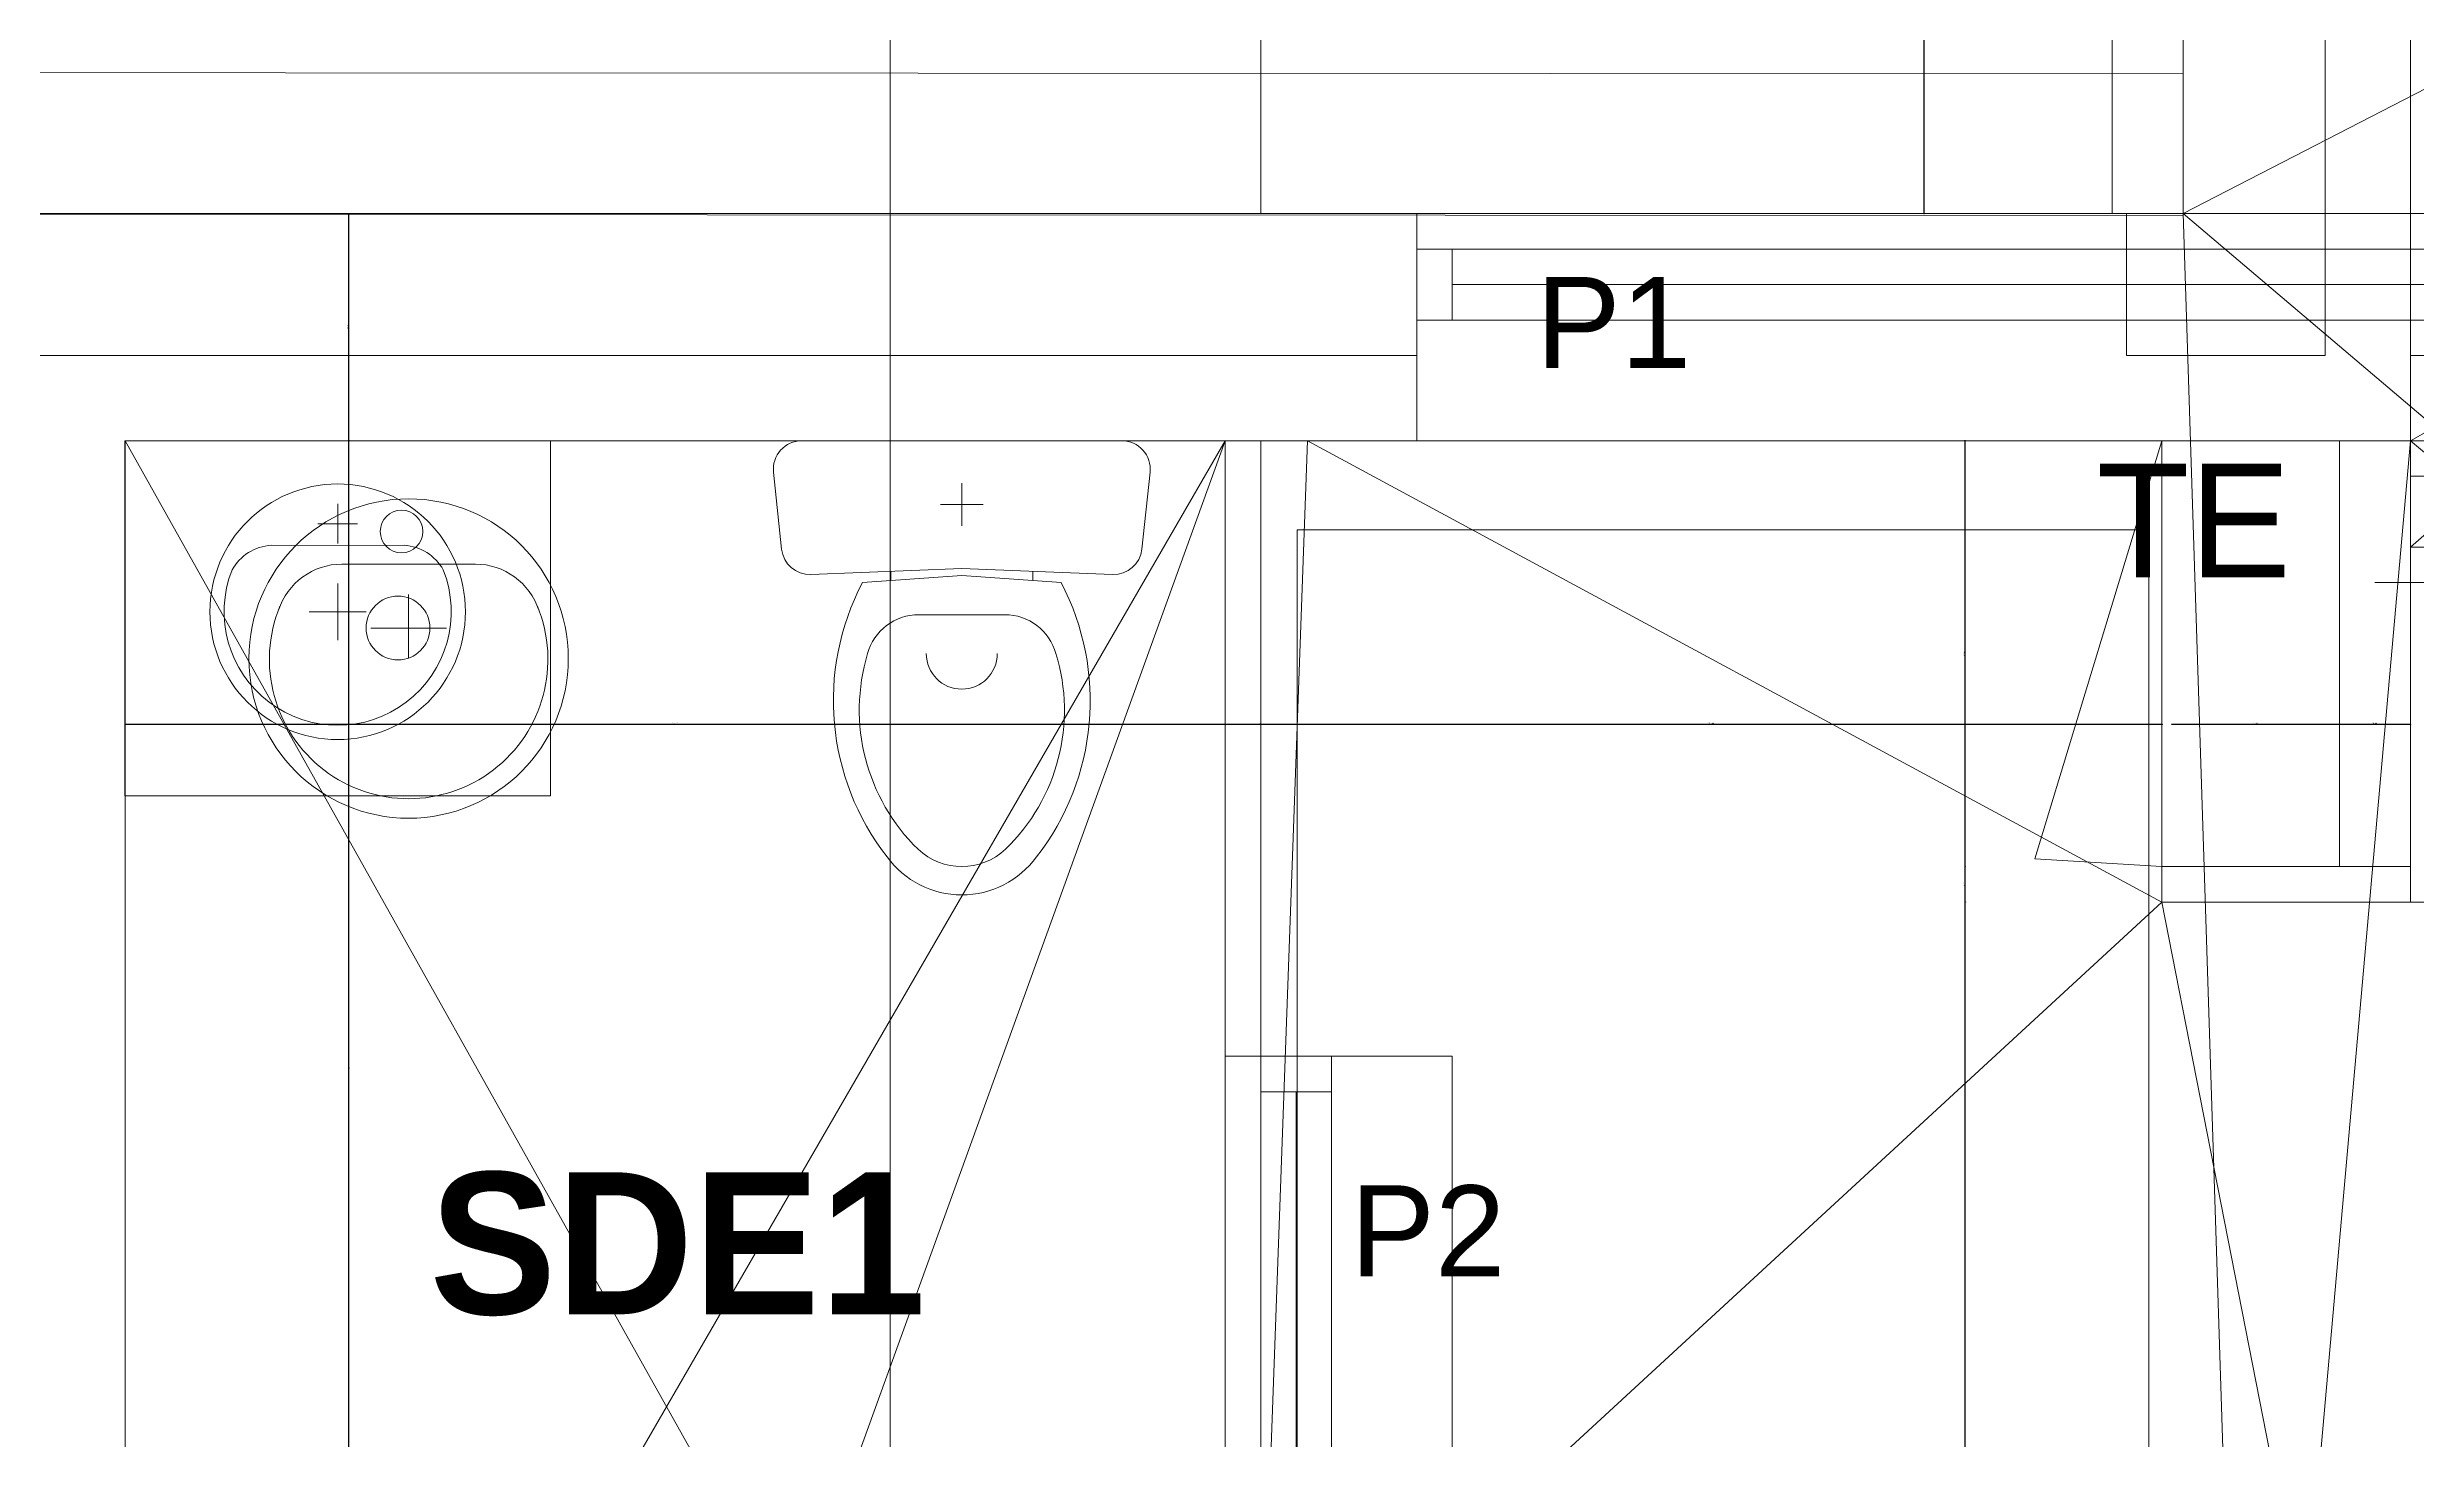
# Model space of a CAD drawing. Header units: metres. Extents: x -12536 to 12621, y -17191 to 9596.
# Drawn here: x -8968.5 to -8634.7, y -13504.7 to -13308.5 of the extents above; entities that cross this region are included whole.
import ezdxf
from ezdxf.enums import TextEntityAlignment as Align
from ezdxf.lldxf.tags import DXFTag

# ---------------------------------------------------------------- set-up
doc = ezdxf.new("R2010")
doc.units = ezdxf.units.M
doc.header["$MEASUREMENT"] = 0
doc.header["$PDMODE"] = 2
doc.header["$PDSIZE"] = 0.25
for name, color, linetype in [('Calque commun', 7, 'Continuous'), ('Cotations', 7, 'Continuous'), ('Layer2', 7, 'Continuous'), ('Layer5', 7, 'Continuous'), ('Layer90', 7, 'Continuous'), ('Textes', 7, 'Continuous')]:
    doc.layers.add(name, color=color, linetype=linetype)
doc.styles.add('Arial3', font='arial.ttf', dxfattribs={"height": 0.1})
doc.styles.add('Arial5', font='arial.ttf', dxfattribs={"height": 0.1})
doc.styles.add('Century Gothic', font='GOTHICB.TTF', dxfattribs={"height": 0.4})
doc.styles.add('Century Gothic11', font='GOTHIC.TTF', dxfattribs={"height": 0.18})
doc.styles.add('Century Gothic17', font='GOTHIC.TTF', dxfattribs={"height": 0.18})
doc.styles.add('Verdana', font='verdana.ttf', dxfattribs={"height": 0.08})
tags = doc.linetypes.add('DASHDOT2', pattern=[0.5, 0.25, -0.125, 0, -0.125]).pattern_tags.tags
tags[10:11] = [DXFTag(74, 4), DXFTag(75, 0), DXFTag(340, '0'), DXFTag(46, 1.0), DXFTag(50, 0.0), DXFTag(44, 0.0), DXFTag(45, 0.0)]
tags[8:9] = [DXFTag(74, 4), DXFTag(75, 0), DXFTag(340, '0'), DXFTag(46, 1.0), DXFTag(50, 0.0), DXFTag(44, 0.0), DXFTag(45, 0.0)]
tags[6:7] = [DXFTag(74, 4), DXFTag(75, 0), DXFTag(340, '0'), DXFTag(46, 1.0), DXFTag(50, 0.0), DXFTag(44, 0.0), DXFTag(45, 0.0)]
tags[4:5] = [DXFTag(74, 4), DXFTag(75, 0), DXFTag(340, '0'), DXFTag(46, 1.0), DXFTag(50, 0.0), DXFTag(44, 0.0), DXFTag(45, 0.0)]
tags = doc.linetypes.add('HIDDEN', pattern=[0.375, 0.25, -0.125]).pattern_tags.tags
tags[6:7] = [DXFTag(74, 4), DXFTag(75, 0), DXFTag(340, '0'), DXFTag(46, 1.0), DXFTag(50, 0.0), DXFTag(44, 0.0), DXFTag(45, 0.0)]
tags[4:5] = [DXFTag(74, 4), DXFTag(75, 0), DXFTag(340, '0'), DXFTag(46, 1.0), DXFTag(50, 0.0), DXFTag(44, 0.0), DXFTag(45, 0.0)]
tags = doc.linetypes.add('HIDDEN2', pattern=[0.1875, 0.125, -0.0625]).pattern_tags.tags
tags[6:7] = [DXFTag(74, 4), DXFTag(75, 0), DXFTag(340, '0'), DXFTag(46, 1.0), DXFTag(50, 0.0), DXFTag(44, 0.0), DXFTag(45, 0.0)]
tags[4:5] = [DXFTag(74, 4), DXFTag(75, 0), DXFTag(340, '0'), DXFTag(46, 1.0), DXFTag(50, 0.0), DXFTag(44, 0.0), DXFTag(45, 0.0)]
doc.dimstyles.new('DIM1', dxfattribs={"dimtxt": 0.08, "dimasz": 0.1, "dimexe": 0.05, "dimexo": 0, "dimgap": 0, "dimtad": 1, "dimjust": 2, "dimzin": 1, "dimdsep": 46, "dimtxsty": 'Verdana', "dimblk": 'ORIGIN', "dimcen": 0.09, "dimadec": 0, "dimazin": 0, "dimtfac": 1, "dimtdec": 4, "dimtix": 1, "dimtofl": 0, "dimtmove": 0, "dimatfit": 3, "dimfxl": 0.05, "dimfxlon": 1, "dimfrac": 2, "dimtolj": 1, "dimtzin": 0, "dimarcsym": 2})
doc.dimstyles.new('DIM16', dxfattribs={"dimtxt": 0.18, "dimasz": 0.035, "dimexe": 0.05, "dimexo": 0, "dimgap": 0.05, "dimtad": 1, "dimzin": 1, "dimdsep": 46, "dimtxsty": 'Century Gothic17', "dimblk": 'ORIGIN', "dimcen": 0.09, "dimdle": 0.05, "dimadec": 0, "dimazin": 0, "dimtfac": 1, "dimtdec": 4, "dimtix": 1, "dimtofl": 0, "dimtmove": 0, "dimatfit": 3, "dimfxl": 0.05, "dimfxlon": 1, "dimfrac": 2, "dimtolj": 1, "dimtzin": 0, "dimarcsym": 2})
doc.dimstyles.new('DIM19', dxfattribs={"dimtxt": 0.1, "dimasz": 0.025, "dimexe": 0.1, "dimexo": 0, "dimgap": 5e-05, "dimtad": 1, "dimzin": 1, "dimdsep": 46, "dimtxsty": 'Arial5', "dimblk": 'ORIGIN', "dimcen": 0.09, "dimdle": 0.1, "dimadec": 0, "dimazin": 0, "dimtfac": 1, "dimtdec": 4, "dimtix": 1, "dimtofl": 0, "dimtmove": 0, "dimatfit": 3, "dimfxl": 0.1, "dimfxlon": 1, "dimfrac": 2, "dimtolj": 1, "dimtzin": 0, "dimarcsym": 2})

# ---------------------------------------------------------------- blocks, each defined once
blk = doc.blocks.new('Block5386')
at = {"layer": 'Calque commun', "color": 7, "linetype": 'Continuous', "lineweight": 20}
blk.add_line((1.8414, 14.471), (1.8414, 11.0709), dxfattribs=at)
at = {"layer": 'Calque commun', "color": 7, "linetype": 'Continuous', "lineweight": 5}
for p, q in [((2.0414, 14.271), (2.0414, 10.8709)), ((2.1614, 14.151), (2.1614, 10.7509))]:
    blk.add_line(p, q, dxfattribs=at)
blk = doc.blocks.new('Block11523')
at = {"layer": 'Calque commun', "color": 7, "linetype": 'Continuous', "lineweight": 20}
for p, q in [((-1.1586, 11.0709), (0.7614, 11.0709)), ((1.7614, 11.0709), (1.8414, 11.0709))]:
    blk.add_line(p, q, dxfattribs=at)
at = {"layer": 'Calque commun', "color": 7, "linetype": 'Continuous', "lineweight": 5}
for p, q in [((-0.9586, 10.8709), (0.7614, 10.8709)), ((1.7614, 10.8709), (2.0414, 10.8709)), ((-0.8386, 10.7509), (0.7614, 10.7509)), ((1.7614, 10.7509), (2.1614, 10.7509))]:
    blk.add_line(p, q, dxfattribs=at)
blk = doc.blocks.new('wc-3')
at = {"layer": 'Layer2', "color": 6, "linetype": 'Continuous', "lineweight": 5}
for p, q in [((-0.2256, 0), (0.2256, 0)), ((-0.2653, -0.0442), (-0.2539, -0.1527)), ((0, -0.06), (0, -0.12)), ((0.2539, -0.1527), (0.2653, -0.0442)), ((-0.03, -0.09), (0.03, -0.09)), ((-0.2125, -0.1885), (0, -0.18)), ((-0.14, -0.2), (0, -0.19)), ((-0.1, -0.184), (-0.1, -0.1971)), ((0, -0.18), (0.2125, -0.1885)), ((0, -0.19), (0.14, -0.2)), ((0.1, -0.1971), (0.1, -0.184)), ((-0.06, -0.2451), (0.06, -0.2451))]:
    blk.add_line(p, q, dxfattribs=at)
at = {"layer": 'Layer2', "color": 6, "linetype": 'Continuous', "lineweight": 5, "flags": 128}
for points in [[(-0.2653, -0.0442, -0.445253), (-0.2256, 0)], [(0.2256, 0, -0.445276), (0.2653, -0.0442)], [(-0.2539, -0.1527, 0.395314), (-0.2125, -0.1885)], [(0.2125, -0.1885, 0.395339), (0.2539, -0.1527)], [(-0.14, -0.2, 0.294671), (-0.1052, -0.5864)], [(0.14, -0.2, -0.294671), (0.1052, -0.5864)], [(-0.1327, -0.3, -0.337883), (-0.0606, -0.2451)], [(0.1327, -0.3, 0.337854), (0.0606, -0.2451)], [(-0.1327, -0.3, 0.281729), (-0.0616, -0.5756)], [(-0.05, -0.3, 1), (0.05, -0.3)], [(0.1327, -0.3, -0.279876), (0.0616, -0.5756)], [(-0.1052, -0.5864, 0.509528), (0.1052, -0.5864)], [(-0.0616, -0.5756, 0.395927), (0.0616, -0.5756)]]:
    blk.add_lwpolyline(points, format="xyb", dxfattribs=at)
blk = doc.blocks.new('@PRES_1_$$_1-17')
at = {"layer": 'Calque commun', "color": 5, "linetype": 'Continuous', "lineweight": 5}
for p, q in [((0, 0.32), (3, 0.32)), ((3, 0.15), (0, 0.15)), ((0.05, 0.05), (0.05, 0.15)), ((2.95, 0.15), (2.95, 0.05)), ((0.05, 0.1), (2.95, 0.1)), ((3, 0.05), (0, 0.05)), ((0, 0), (3, 0))]:
    blk.add_line(p, q, dxfattribs=at)
blk = doc.blocks.new('@PRES_1_$$_1-18')
at = {"layer": 'Calque commun', "color": 0, "linetype": 'ByBlock', "lineweight": -2}
blk.add_line((0, 0), (0, 0.32), dxfattribs=at)
blk = doc.blocks.new('@PRES_1_$$_1-19')
at = {"layer": 'Calque commun', "color": 0, "linetype": 'ByBlock', "lineweight": -2}
blk.add_line((0, 0), (0, 0.32), dxfattribs=at)
blk = doc.blocks.new('INTER_2D_COMB7')
at = {"layer": 'Calque commun', "color": 0, "linetype": 'ByBlock', "lineweight": -2}
blk.add_blockref('@PRES_1_$$_1-17', (0, 0), dxfattribs=at)
at = {"layer": 'Calque commun', "color": 7, "linetype": 'Continuous', "lineweight": 5}
blk.add_blockref('@PRES_1_$$_1-18', (0, 0), dxfattribs=at)
at = {"layer": 'Calque commun', "color": 7, "linetype": 'Continuous', "lineweight": 5, "extrusion": (0, 0, -1), "xscale": -1, "yscale": -1, "zscale": -1, "rotation": 180}
blk.add_blockref('@PRES_1_$$_1-19', (-3, 0), dxfattribs=at)
blk = doc.blocks.new('PLACED_COMB7')
at = {"layer": 'Calque commun', "color": 0, "linetype": 'ByBlock', "lineweight": -2}
blk.add_blockref('INTER_2D_COMB7', (0, 0), dxfattribs=at)
blk = doc.blocks.new('@PRES_1_$$_1-29')
at = {"layer": 'Calque commun', "color": 5, "linetype": 'Continuous', "lineweight": 5}
for p, q in [((0, 0.32), (3, 0.32)), ((3, 0.15), (0, 0.15)), ((0.05, 0.05), (0.05, 0.15)), ((2.95, 0.15), (2.95, 0.05)), ((0.05, 0.1), (2.95, 0.1)), ((3, 0.05), (0, 0.05)), ((0, 0), (3, 0))]:
    blk.add_line(p, q, dxfattribs=at)
blk = doc.blocks.new('@PRES_1_$$_1-30')
at = {"layer": 'Calque commun', "color": 7, "linetype": 'Continuous', "lineweight": 5}
blk.add_line((0, 0), (0, 0.32), dxfattribs=at)
blk = doc.blocks.new('@PRES_1_$$_1-31')
at = {"layer": 'Calque commun', "color": 7, "linetype": 'Continuous', "lineweight": 5}
blk.add_line((0, 0), (0, 0.32), dxfattribs=at)
blk = doc.blocks.new('INTER_2D_COMB11')
at = {"layer": 'Layer5', "color": 0, "linetype": 'ByBlock', "lineweight": -2}
for name in ['@PRES_1_$$_1-29', '@PRES_1_$$_1-30']:
    blk.add_blockref(name, (0, 0), dxfattribs=at)
at = {"layer": 'Layer5', "color": 0, "linetype": 'ByBlock', "lineweight": -2, "extrusion": (0, 0, -1), "xscale": -1, "yscale": -1, "zscale": -1, "rotation": 180}
blk.add_blockref('@PRES_1_$$_1-31', (-3, 0), dxfattribs=at)
blk = doc.blocks.new('PLACED_COMB11')
at = {"layer": 'Layer5', "color": 0, "linetype": 'ByBlock', "lineweight": -2}
blk.add_blockref('INTER_2D_COMB11', (0, 0), dxfattribs=at)
blk = doc.blocks.new('_ORIGIN')
at = {"color": 0, "linetype": 'ByBlock', "lineweight": -2}
blk.add_line((0, 0), (-1, 0), dxfattribs=at)
blk.add_circle((0, 0), 0.5, dxfattribs=at)
blk = doc.blocks.new('*D2028')
at = {"layer": 'Calque commun', "color": 0, "linetype": 'ByBlock', "lineweight": -2, "transparency": 16777216}
for p, q in [((-8704.01, -12991.93), (-8704.11, -12991.93)), ((-8704.06, -12991.93), (-8704.06, -12992.03)), ((-8704.06, -13331.83), (-8704.06, -12992.03)), ((-8704.01, -13331.93), (-8704.11, -13331.93))]:
    blk.add_line(p, q, dxfattribs=at)
at = {"layer": 'Calque commun', "color": 0, "linetype": 'Continuous', "lineweight": -2, "transparency": 16777216}
blk.add_line((-8704.06, -12991.83), (-8704.06, -12991.73), dxfattribs=at)
at = {"layer": 'Defpoints', "color": 0, "linetype": 'Continuous', "transparency": 16777216}
for p in [(-8704.06, -12991.93), (-8667.56, -12991.93), (-8667.56, -13331.93)]:
    blk.add_point(p, dxfattribs=at)
at = {"layer": 'Calque commun', "color": 0, "linetype": 'Continuous', "lineweight": -2, "transparency": 16777216, "xscale": 0.1000000014901161, "yscale": 0.1000000014901161, "zscale": 0.1000000014901161, "rotation": 270}
for p in [(-8704.06, -12991.93), (-8704.06, -13331.93)]:
    blk.add_blockref('_ORIGIN', p, dxfattribs=at)
at = {"layer": 'Calque commun', "color": 0, "linetype": 'Continuous', "lineweight": 5, "transparency": 16777216, "insert": (-8704.06, -12992.21), "char_height": 0.08, "attachment_point": 8, "rotation": 90, "line_spacing_factor": 0.773441, "style": 'Verdana'}
blk.add_mtext('\\A1;340.00', dxfattribs=at)
blk = doc.blocks.new('*D2048')
at = {"layer": 'Calque commun', "color": 0, "linetype": 'ByBlock', "lineweight": -2, "transparency": 16777216}
for p, q in [((-8797.56, -13403.89), (-8797.56, -13403.84)), ((-8797.52, -13403.89), (-8670.59, -13403.89)), ((-8670.56, -13403.89), (-8670.59, -13403.89)), ((-8670.56, -13403.89), (-8670.56, -13403.84))]:
    blk.add_line(p, q, dxfattribs=at)
at = {"layer": 'Calque commun', "color": 0, "linetype": 'Continuous', "lineweight": -2, "transparency": 16777216}
blk.add_line((-8670.52, -13403.89), (-8670.49, -13403.89), dxfattribs=at)
at = {"layer": 'Defpoints', "color": 0, "linetype": 'Continuous', "transparency": 16777216}
for p in [(-8797.56, -13403.89), (-8670.56, -13403.89), (-8670.56, -13403.89)]:
    blk.add_point(p, dxfattribs=at)
at = {"layer": 'Calque commun', "color": 0, "linetype": 'Continuous', "lineweight": -2, "transparency": 16777216, "xscale": 0.03500000014901161, "yscale": 0.03500000014901161, "zscale": 0.03500000014901161, "rotation": 180}
for p in [(-8797.56, -13403.89), (-8670.56, -13403.89)]:
    blk.add_blockref('_ORIGIN', p, dxfattribs=at)
at = {"layer": 'Calque commun', "color": 0, "linetype": 'Continuous', "lineweight": 5, "transparency": 16777216, "insert": (-8734.06, -13403.84), "char_height": 0.18, "attachment_point": 8, "line_spacing_factor": 0.773441, "style": 'Century Gothic17'}
blk.add_mtext('\\A1;127.00', dxfattribs=at)
blk = doc.blocks.new('*D2098')
at = {"layer": 'Calque commun', "color": 0, "linetype": 'ByBlock', "lineweight": -2, "transparency": 16777216}
for p, q in [((-8926.1, -13331.93), (-8926, -13331.93)), ((-8926.05, -13331.93), (-8926.05, -13331.97)), ((-8926.05, -13363.9), (-8926.05, -13331.97)), ((-8926.1, -13363.93), (-8926, -13363.93))]:
    blk.add_line(p, q, dxfattribs=at)
at = {"layer": 'Calque commun', "color": 0, "linetype": 'Continuous', "lineweight": -2, "transparency": 16777216}
blk.add_line((-8926.05, -13331.9), (-8926.05, -13331.86), dxfattribs=at)
at = {"layer": 'Defpoints', "color": 0, "linetype": 'Continuous', "transparency": 16777216}
for p in [(-8990.56, -13331.93), (-8926.05, -13331.93), (-8957.56, -13363.93)]:
    blk.add_point(p, dxfattribs=at)
at = {"layer": 'Calque commun', "color": 0, "linetype": 'Continuous', "lineweight": -2, "transparency": 16777216, "xscale": 0.03500000014901161, "yscale": 0.03500000014901161, "zscale": 0.03500000014901161, "rotation": 270}
for p in [(-8926.05, -13331.93), (-8926.05, -13363.93)]:
    blk.add_blockref('_ORIGIN', p, dxfattribs=at)
at = {"layer": 'Calque commun', "color": 0, "linetype": 'Continuous', "lineweight": 5, "transparency": 16777216, "insert": (-8926.1, -13347.93), "char_height": 0.18, "attachment_point": 8, "rotation": 90, "line_spacing_factor": 0.773441, "style": 'Century Gothic17'}
blk.add_mtext('\\A1;32.00', dxfattribs=at)
blk = doc.blocks.new('*D2102')
at = {"layer": 'Calque commun', "color": 0, "linetype": 'ByBlock', "lineweight": -2, "transparency": 16777216}
for p, q in [((-8957.56, -13403.84), (-8957.56, -13403.94)), ((-8957.52, -13403.89), (-8802.59, -13403.89)), ((-8802.56, -13403.89), (-8802.59, -13403.89)), ((-8802.56, -13403.84), (-8802.56, -13403.94))]:
    blk.add_line(p, q, dxfattribs=at)
at = {"layer": 'Calque commun', "color": 0, "linetype": 'Continuous', "lineweight": -2, "transparency": 16777216}
blk.add_line((-8802.52, -13403.89), (-8802.49, -13403.89), dxfattribs=at)
at = {"layer": 'Defpoints', "color": 0, "linetype": 'Continuous', "transparency": 16777216}
for p in [(-8957.56, -13363.93), (-8802.56, -13363.93), (-8802.56, -13403.89)]:
    blk.add_point(p, dxfattribs=at)
at = {"layer": 'Calque commun', "color": 0, "linetype": 'Continuous', "lineweight": -2, "transparency": 16777216, "xscale": 0.03500000014901161, "yscale": 0.03500000014901161, "zscale": 0.03500000014901161, "rotation": 180}
for p in [(-8957.56, -13403.89), (-8802.56, -13403.89)]:
    blk.add_blockref('_ORIGIN', p, dxfattribs=at)
at = {"layer": 'Calque commun', "color": 0, "linetype": 'Continuous', "lineweight": 5, "transparency": 16777216, "insert": (-8880.06, -13403.84), "char_height": 0.18, "attachment_point": 8, "line_spacing_factor": 0.773441, "style": 'Century Gothic17'}
blk.add_mtext('\\A1;155.00', dxfattribs=at)
blk = doc.blocks.new('*D2103')
at = {"layer": 'Calque commun', "color": 0, "linetype": 'ByBlock', "lineweight": -2, "transparency": 16777216}
for p, q in [((-8802.56, -13403.84), (-8802.56, -13403.94)), ((-8802.46, -13403.89), (-8797.66, -13403.89)), ((-8797.56, -13403.89), (-8797.66, -13403.89)), ((-8797.56, -13403.94), (-8797.56, -13403.84))]:
    blk.add_line(p, q, dxfattribs=at)
at = {"layer": 'Calque commun', "color": 0, "linetype": 'Continuous', "lineweight": -2, "transparency": 16777216}
blk.add_line((-8797.46, -13403.89), (-8797.36, -13403.89), dxfattribs=at)
at = {"layer": 'Defpoints', "color": 0, "linetype": 'Continuous', "transparency": 16777216}
for p in [(-8802.56, -13363.93), (-8797.56, -13403.89), (-8797.56, -13407.29)]:
    blk.add_point(p, dxfattribs=at)
at = {"layer": 'Calque commun', "color": 0, "linetype": 'Continuous', "lineweight": -2, "transparency": 16777216, "xscale": 0.1000000014901161, "yscale": 0.1000000014901161, "zscale": 0.1000000014901161, "rotation": 180}
for p in [(-8802.56, -13403.89), (-8797.56, -13403.89)]:
    blk.add_blockref('_ORIGIN', p, dxfattribs=at)
at = {"layer": 'Calque commun', "color": 0, "linetype": 'Continuous', "lineweight": 5, "transparency": 16777216, "insert": (-8797.77, -13403.89), "char_height": 0.08, "attachment_point": 8, "line_spacing_factor": 0.773441, "style": 'Verdana'}
blk.add_mtext('\\A1;5.00', dxfattribs=at)
blk = doc.blocks.new('*D2106')
at = {"layer": 'Calque commun', "color": 0, "linetype": 'ByBlock', "lineweight": -2, "transparency": 16777216}
for p, q in [((-8669.13, -13403.94), (-8669.13, -13403.84)), ((-8669.09, -13403.89), (-8645.59, -13403.89)), ((-8645.56, -13403.89), (-8645.59, -13403.89)), ((-8645.56, -13403.94), (-8645.56, -13403.84))]:
    blk.add_line(p, q, dxfattribs=at)
at = {"layer": 'Calque commun', "color": 0, "linetype": 'Continuous', "lineweight": -2, "transparency": 16777216}
blk.add_line((-8645.52, -13403.89), (-8645.49, -13403.89), dxfattribs=at)
at = {"layer": 'Defpoints', "color": 0, "linetype": 'Continuous', "transparency": 16777216}
for p in [(-8645.56, -13403.89), (-8669.13, -13412.16), (-8645.56, -13423.93)]:
    blk.add_point(p, dxfattribs=at)
at = {"layer": 'Calque commun', "color": 0, "linetype": 'Continuous', "lineweight": -2, "transparency": 16777216, "xscale": 0.03500000014901161, "yscale": 0.03500000014901161, "zscale": 0.03500000014901161, "rotation": 180}
for p in [(-8669.13, -13403.89), (-8645.56, -13403.89)]:
    blk.add_blockref('_ORIGIN', p, dxfattribs=at)
at = {"layer": 'Calque commun', "color": 0, "linetype": 'Continuous', "lineweight": 5, "transparency": 16777216, "insert": (-8657.34, -13403.84), "char_height": 0.18, "attachment_point": 8, "line_spacing_factor": 0.773441, "style": 'Century Gothic17'}
blk.add_mtext('\\A1;23.57', dxfattribs=at)
blk = doc.blocks.new('*D2107')
at = {"layer": 'Calque commun', "color": 0, "linetype": 'ByBlock', "lineweight": -2, "transparency": 16777216}
for p, q in [((-8645.56, -13403.94), (-8645.56, -13403.84)), ((-8645.52, -13403.89), (-8635.59, -13403.89)), ((-8635.56, -13403.89), (-8635.59, -13403.89)), ((-8635.56, -13403.94), (-8635.56, -13403.84))]:
    blk.add_line(p, q, dxfattribs=at)
at = {"layer": 'Calque commun', "color": 0, "linetype": 'Continuous', "lineweight": -2, "transparency": 16777216}
blk.add_line((-8635.52, -13403.89), (-8635.49, -13403.89), dxfattribs=at)
at = {"layer": 'Defpoints', "color": 0, "linetype": 'Continuous', "transparency": 16777216}
for p in [(-8635.56, -13403.89), (-8645.56, -13423.93), (-8635.56, -13428.93)]:
    blk.add_point(p, dxfattribs=at)
at = {"layer": 'Calque commun', "color": 0, "linetype": 'Continuous', "lineweight": -2, "transparency": 16777216, "xscale": 0.03500000014901161, "yscale": 0.03500000014901161, "zscale": 0.03500000014901161, "rotation": 180}
for p in [(-8645.56, -13403.89), (-8635.56, -13403.89)]:
    blk.add_blockref('_ORIGIN', p, dxfattribs=at)
at = {"layer": 'Calque commun', "color": 0, "linetype": 'Continuous', "lineweight": 5, "transparency": 16777216, "insert": (-8640.56, -13403.84), "char_height": 0.18, "attachment_point": 8, "line_spacing_factor": 0.773441, "style": 'Century Gothic17'}
blk.add_mtext('\\A1;10.00', dxfattribs=at)
blk = doc.blocks.new('*D2114')
at = {"layer": 'Calque commun', "color": 0, "linetype": 'ByBlock', "lineweight": -2, "transparency": 16777216}
for p, q in [((-8591.27, -13383.93), (-8591.37, -13383.93)), ((-8591.32, -13383.93), (-8591.32, -13383.97)), ((-8591.32, -13859.89), (-8591.32, -13383.97)), ((-8591.37, -13859.93), (-8591.27, -13859.93))]:
    blk.add_line(p, q, dxfattribs=at)
at = {"layer": 'Calque commun', "color": 0, "linetype": 'Continuous', "lineweight": -2, "transparency": 16777216}
blk.add_line((-8591.32, -13383.9), (-8591.32, -13383.86), dxfattribs=at)
at = {"layer": 'Defpoints', "color": 0, "linetype": 'Continuous', "transparency": 16777216}
for p in [(-8591.32, -13383.93), (-8545.56, -13383.93), (-8638.06, -13859.93)]:
    blk.add_point(p, dxfattribs=at)
at = {"layer": 'Calque commun', "color": 0, "linetype": 'Continuous', "lineweight": -2, "transparency": 16777216, "xscale": 0.03500000014901161, "yscale": 0.03500000014901161, "zscale": 0.03500000014901161, "rotation": 270}
for p in [(-8591.32, -13383.93), (-8591.32, -13859.93)]:
    blk.add_blockref('_ORIGIN', p, dxfattribs=at)
at = {"layer": 'Calque commun', "color": 0, "linetype": 'Continuous', "lineweight": 5, "transparency": 16777216, "insert": (-8591.37, -13621.93), "char_height": 0.18, "attachment_point": 8, "rotation": 90, "line_spacing_factor": 0.773441, "style": 'Century Gothic17'}
blk.add_mtext('\\A1;475.99', dxfattribs=at)
blk = doc.blocks.new('*D2038')
at = {"layer": 'Calque commun', "color": 0, "linetype": 'ByBlock', "lineweight": -2, "transparency": 16777216}
for p, q in [((-8698.22, -13423.93), (-8698.32, -13423.93)), ((-8698.27, -13423.93), (-8698.27, -13423.97)), ((-8698.27, -13428.9), (-8698.27, -13423.97)), ((-8698.22, -13428.93), (-8698.32, -13428.93))]:
    blk.add_line(p, q, dxfattribs=at)
at = {"layer": 'Calque commun', "color": 0, "linetype": 'Continuous', "lineweight": -2, "transparency": 16777216}
blk.add_line((-8698.27, -13423.9), (-8698.27, -13423.86), dxfattribs=at)
at = {"layer": 'Defpoints', "color": 0, "linetype": 'Continuous', "transparency": 16777216}
for p in [(-8698.27, -13423.93), (-8670.56, -13423.93), (-8670.56, -13428.93)]:
    blk.add_point(p, dxfattribs=at)
at = {"layer": 'Calque commun', "color": 0, "linetype": 'Continuous', "lineweight": -2, "transparency": 16777216, "xscale": 0.03500000014901161, "yscale": 0.03500000014901161, "zscale": 0.03500000014901161, "rotation": 270}
for p in [(-8698.27, -13423.93), (-8698.27, -13428.93)]:
    blk.add_blockref('_ORIGIN', p, dxfattribs=at)
at = {"layer": 'Calque commun', "color": 0, "linetype": 'Continuous', "lineweight": 5, "transparency": 16777216, "insert": (-8698.32, -13426.43), "char_height": 0.18, "attachment_point": 8, "rotation": 90, "line_spacing_factor": 0.773441, "style": 'Century Gothic17'}
blk.add_mtext('\\A1;5.00', dxfattribs=at)
blk = doc.blocks.new('*D2039')
at = {"layer": 'Calque commun', "color": 0, "linetype": 'ByBlock', "lineweight": -2, "transparency": 16777216}
for p, q in [((-8698.22, -13363.93), (-8698.32, -13363.93)), ((-8698.27, -13363.93), (-8698.27, -13363.97)), ((-8698.27, -13423.9), (-8698.27, -13363.97)), ((-8698.22, -13423.93), (-8698.32, -13423.93))]:
    blk.add_line(p, q, dxfattribs=at)
at = {"layer": 'Calque commun', "color": 0, "linetype": 'Continuous', "lineweight": -2, "transparency": 16777216}
blk.add_line((-8698.27, -13363.9), (-8698.27, -13363.86), dxfattribs=at)
at = {"layer": 'Defpoints', "color": 0, "linetype": 'Continuous', "transparency": 16777216}
for p in [(-8698.27, -13363.93), (-8670.56, -13363.93), (-8670.56, -13423.93)]:
    blk.add_point(p, dxfattribs=at)
at = {"layer": 'Calque commun', "color": 0, "linetype": 'Continuous', "lineweight": -2, "transparency": 16777216, "xscale": 0.03500000014901161, "yscale": 0.03500000014901161, "zscale": 0.03500000014901161, "rotation": 270}
for p in [(-8698.27, -13363.93), (-8698.27, -13423.93)]:
    blk.add_blockref('_ORIGIN', p, dxfattribs=at)
at = {"layer": 'Calque commun', "color": 0, "linetype": 'Continuous', "lineweight": 5, "transparency": 16777216, "insert": (-8698.32, -13393.93), "char_height": 0.18, "attachment_point": 8, "rotation": 90, "line_spacing_factor": 0.773441, "style": 'Century Gothic17'}
blk.add_mtext('\\A1;60.00', dxfattribs=at)
blk = doc.blocks.new('*D2147')
at = {"layer": 'Calque commun', "color": 0, "linetype": 'ByBlock', "lineweight": -2, "transparency": 16777216}
for p, q in [((-8925.95, -13363.93), (-8926.15, -13363.93)), ((-8926.05, -13363.93), (-8926.05, -13363.96)), ((-8926.05, -13540.75), (-8926.05, -13363.96)), ((-8925.95, -13540.78), (-8926.15, -13540.78))]:
    blk.add_line(p, q, dxfattribs=at)
at = {"layer": 'Calque commun', "color": 0, "linetype": 'Continuous', "lineweight": -2, "transparency": 16777216}
blk.add_line((-8926.05, -13363.91), (-8926.05, -13363.88), dxfattribs=at)
at = {"layer": 'Defpoints', "color": 0, "linetype": 'Continuous', "transparency": 16777216}
for p in [(-8926.05, -13363.93), (-8907.83, -13363.93), (-8907.82, -13540.78)]:
    blk.add_point(p, dxfattribs=at)
at = {"layer": 'Calque commun', "color": 0, "linetype": 'Continuous', "lineweight": -2, "transparency": 16777216, "xscale": 0.02500000037252903, "yscale": 0.02500000037252903, "zscale": 0.02500000037252903, "rotation": 270.0008265230018}
for p in [(-8926.05, -13363.93), (-8926.05, -13540.78)]:
    blk.add_blockref('_ORIGIN', p, dxfattribs=at)
at = {"layer": 'Calque commun', "color": 0, "linetype": 'Continuous', "lineweight": 5, "transparency": 16777216, "insert": (-8926.05, -13452.35), "char_height": 0.1, "attachment_point": 8, "rotation": 270.0008, "line_spacing_factor": 0.773441, "style": 'Arial5'}
blk.add_mtext('\\A1;176.84', dxfattribs=at)
blk = doc.blocks.new('*D2148')
at = {"layer": 'Calque commun', "color": 0, "linetype": 'ByBlock', "lineweight": -2, "transparency": 16777216}
for p, q in [((-8698.32, -13428.93), (-8698.22, -13428.93)), ((-8698.27, -13428.93), (-8698.27, -13428.97)), ((-8698.27, -13631.9), (-8698.27, -13428.97)), ((-8698.32, -13631.94), (-8698.22, -13631.94))]:
    blk.add_line(p, q, dxfattribs=at)
at = {"layer": 'Calque commun', "color": 0, "linetype": 'Continuous', "lineweight": -2, "transparency": 16777216}
blk.add_line((-8698.27, -13428.9), (-8698.27, -13428.86), dxfattribs=at)
at = {"layer": 'Defpoints', "color": 0, "linetype": 'Continuous', "transparency": 16777216}
for p in [(-8739.05, -13428.93), (-8698.27, -13428.93), (-8739.05, -13631.94)]:
    blk.add_point(p, dxfattribs=at)
at = {"layer": 'Calque commun', "color": 0, "linetype": 'Continuous', "lineweight": -2, "transparency": 16777216, "xscale": 0.03500000014901161, "yscale": 0.03500000014901161, "zscale": 0.03500000014901161, "rotation": 270}
for p in [(-8698.27, -13428.93), (-8698.27, -13631.94)]:
    blk.add_blockref('_ORIGIN', p, dxfattribs=at)
at = {"layer": 'Calque commun', "color": 0, "linetype": 'Continuous', "lineweight": 5, "transparency": 16777216, "insert": (-8698.32, -13530.43), "char_height": 0.18, "attachment_point": 8, "rotation": 90, "line_spacing_factor": 0.773441, "style": 'Century Gothic17'}
blk.add_mtext('\\A1;203.00', dxfattribs=at)
blk = doc.blocks.new('120x220')
at = {"layer": 'Calque commun', "color": 7, "linetype": 'HIDDEN', "lineweight": 5}
mesh = blk.add_polyface(dxfattribs=at)
corners = [(0, 2.2), (0, 0), (1.2, 0), (1.2, 2.2)]
mesh.append_faces([[corners[k] for k in face] for face in [(0, 1, 2, 3)]], dxfattribs={"color": 7})
blk = doc.blocks.new('vasque1')
at = {"layer": 'Layer2', "color": 6, "linetype": 'Continuous', "lineweight": 5}
for p, q in [((-0.094, -0.092), (0.094, -0.092)), ((0, -0.182), (0, -0.135)), ((-0.0533, -0.182), (0.0533, -0.182)), ((0, -0.182), (0, -0.224))]:
    blk.add_line(p, q, dxfattribs=at)
at = {"layer": 'Layer2', "color": 6, "linetype": 'Continuous', "lineweight": 5, "flags": 128}
for points in [[(0, -0.45, -1), (0, 0)], [(0, 0, -1), (0, -0.45)], [(0.02, -0.046, 1), (-0.04, -0.046, 1), (0.02, -0.046)], [(-0.094, -0.092, 0.324927), (-0.1834, -0.157)], [(0.094, -0.092, -0.324927), (0.1834, -0.157)], [(-0.1814, -0.1514, 1.494518), (0.1814, -0.1514)], [(0.03, -0.182, 1), (-0.06, -0.182, 1), (0.03, -0.182)]]:
    blk.add_lwpolyline(points, format="xyb", dxfattribs=at)
blk = doc.blocks.new('vasqu450')
at = {"layer": 'Calque commun', "color": 6, "linetype": 'Continuous', "lineweight": 5}
blk.add_line((0.1207, 0.1168), (-0.1173, 0.117), dxfattribs=at)
for radius, start, end in [(0.225, 360, 359.9994), (0.2, 158.4, 21.6)]:
    blk.add_arc((0, 0), radius, start, end, dxfattribs=at)
at = {"layer": 'Calque commun', "color": 6, "linetype": 'Continuous', "lineweight": 5, "extrusion": (0, 0, -1)}
for centre, start, end in [((0.112, 0.0327), 28.9734, 86.4066), ((-0.112, 0.0327), 93.5934, 151.0266)]:
    blk.add_arc(centre, 0.0845, start, end, dxfattribs=at)
at = {"layer": 'Layer90', "color": 6, "linetype": 'Continuous', "lineweight": 5}
for p, q in [((0, 0.19), (0, 0.12)), ((0.035, 0.155), (-0.035, 0.155)), ((0, 0.05), (0, -0.05)), ((-0.05, 0), (0.05, 0))]:
    blk.add_line(p, q, dxfattribs=at)
blk = doc.blocks.new('meuble vasque 60x50')
at = {"layer": 'Calque commun', "color": 0, "linetype": 'ByBlock', "lineweight": -2, "xscale": 0.800000011920929, "yscale": 0.800000011920929, "zscale": 0.800000011920929}
blk.add_blockref('vasqu450', (0.2994, -0.241), dxfattribs=at)
at = {"layer": 'Calque commun', "color": 0, "linetype": 'ByBlock', "lineweight": -2}
blk.add_blockref('vasque1', (0.3994, -0.0819), dxfattribs=at)
at = {"layer": 'Calque commun', "color": 6, "linetype": 'Continuous', "lineweight": 5}
mesh = blk.add_polyface(dxfattribs=at)
corners = [(-0.0006, -0.0002), (0.5994, -0.0002), (0.5994, -0.5002), (-0.0006, -0.5002)]
mesh.append_faces([[corners[k] for k in face] for face in [(0, 1, 2, 3)]], dxfattribs={"color": 6})

msp = doc.modelspace()

# ---------------------------------------------------------------- linework, layer by layer
at = {"layer": 'Calque commun', "color": 12, "linetype": 'Continuous', "lineweight": 20}
for p, q in [((-8647.557, -13351.932), (-8647.557, -13011.927)), ((-8647.557, -13351.932), (-8647.557, -13011.927)), ((-8775.557, -13331.932), (-8775.557, -13351.932)), ((-8675.557, -13331.932), (-8675.557, -13351.932)), ((-8775.557, -13351.932), (-8969.557, -13351.932)), ((-8675.557, -13351.932), (-8647.557, -13351.932)), ((-8675.557, -13351.932), (-8647.557, -13351.932))]:
    msp.add_line(p, q, dxfattribs=at)
at = {"layer": 'Calque commun', "color": 15, "linetype": 'Continuous', "lineweight": 20}
for p, q in [((-8797.557, -13363.931), (-8802.557, -13363.931)), ((-8802.557, -13450.652), (-8802.557, -13363.931)), ((-8797.557, -13450.652), (-8797.557, -13363.931)), ((-8635.556, -13378.932), (-8635.556, -13378.932)), ((-8640.556, -13383.932), (-8635.556, -13383.932)), ((-8635.556, -13423.931), (-8670.556, -13423.931)), ((-8670.556, -13423.931), (-8670.556, -13428.931)), ((-8635.556, -13423.931), (-8635.556, -13428.931)), ((-8635.556, -13428.931), (-8670.556, -13428.931))]:
    msp.add_line(p, q, dxfattribs=at)
at = {"layer": 'Calque commun', "color": 7, "linetype": 'Continuous', "lineweight": 5}
for p, q in [((-8670.556, -13363.931), (-8688.483, -13422.826)), ((-8688.483, -13422.826), (-8670.556, -13423.931))]:
    msp.add_line(p, q, dxfattribs=at)
at = {"layer": 'Calque commun', "color": 16, "linetype": 'Continuous', "lineweight": 20}
for p, q in [((-8645.556, -13423.931), (-8645.556, -13363.931)), ((-8635.556, -13363.931), (-8645.556, -13363.931)), ((-8635.556, -13423.931), (-8635.556, -13363.931)), ((-8635.556, -13423.931), (-8645.556, -13423.931))]:
    msp.add_line(p, q, dxfattribs=at)
at = {"layer": 'Cotations', "color": 7, "linetype": 'Continuous', "lineweight": 5}
msp.add_line((-8957.557, -13959.928), (-8957.557, -13363.931), dxfattribs=at)
at = {"layer": 'Cotations', "color": 1, "linetype": 'DASHDOT2', "lineweight": 20, "flags": 128}
msp.add_lwpolyline([(-8849.766, -12943.657), (-8849.766, -14323.771), (-8849.766, -14323.771)], dxfattribs=at)

# ---------------------------------------------------------------- block references
at = {"layer": 'Calque commun', "color": 0, "linetype": 'ByBlock', "lineweight": -2, "xscale": 100, "yscale": 100, "zscale": 100}
for name, p in [('Block5386', (-8851.696, -14439.024)), ('120x220', (-8797.557, -13331.932)), ('Block11523', (-8851.696, -14439.024)), ('PLACED_COMB11', (-8635.556, -13383.932)), ('meuble vasque 60x50', (-8957.557, -13363.931)), ('120x220', (-8792.394, -13596.508))]:
    msp.add_blockref(name, p, dxfattribs=at)
at = {"layer": 'Calque commun', "color": 0, "linetype": 'ByBlock', "lineweight": -2, "extrusion": (0, 0, -1)}
for name, p, xscale, yscale, zscale in [('PLACED_COMB7', (8775.557, -13331.932), -100, -100, -100), ('wc-3', (8839.673, -13363.933), 100, 100, 100)]:
    msp.add_blockref(name, p, dxfattribs=dict(at, xscale=xscale, yscale=yscale, zscale=zscale))
at = {"layer": 'Calque commun', "color": 0, "linetype": 'ByBlock', "lineweight": -2, "xscale": 100, "yscale": 100, "zscale": 100, "rotation": 270}
msp.add_blockref('PLACED_COMB11', (-8802.557, -13450.652), dxfattribs=at)

# ---------------------------------------------------------------- texts
at = {"layer": 'Textes', "color": 5, "linetype": 'ByBlock', "lineweight": -2, "style": 'Arial3'}
for s, p in [('P1', (-8758.759, -13353.667)), ('P2', (-8784.927, -13481.654))]:
    msp.add_text(s, height=12.8, dxfattribs=at).set_placement(p)
at = {"layer": 'Textes', "color": 5, "linetype": 'ByBlock', "lineweight": -2, "style": 'Century Gothic11'}
msp.add_text('TE', height=16, dxfattribs=at).set_placement((-8652.414, -13367.188), align=Align.TOP_RIGHT)
at = {"layer": 'Textes', "color": 5, "linetype": 'ByBlock', "lineweight": -2, "style": 'Century Gothic'}
msp.add_text('SDE1', height=20, dxfattribs=at).set_placement((-8914.658, -13467.011), align=Align.TOP_LEFT)

# ---------------------------------------------------------------- dimensions: what is measured, and where the dimension line sits
at = {"layer": 'Calque commun', "color": 5, "linetype": 'Continuous', "lineweight": 5}
for p1, p2, distance, dimstyle, picture, middle in [((-8667.557, -13331.932), (-8667.557, -12991.928), 36.503, 'DIM1', '*D2028', (-8704.102, -12992.214)), ((-8957.557, -13363.931), (-8802.557, -13363.931), -39.959, 'DIM16', '*D2102', (-8880.057, -13403.746)), ((-8907.824, -13540.776), (-8907.8266, -13363.9315), 18.227, 'DIM19', '*D2147', (-8926.0012, -13452.354)), ((-8797.557, -13403.891), (-8670.556, -13403.891), 0, 'DIM16', '*D2048', (-8734.057, -13403.746)), ((-8670.556, -13428.931), (-8670.556, -13423.931), 27.716, 'DIM16', '*D2038', (-8698.417, -13426.431)), ((-8739.054, -13631.935), (-8739.054, -13428.931), -40.782, 'DIM16', '*D2148', (-8698.417, -13530.433))]:
    dim = msp.add_aligned_dim(p1=p1, p2=p2, distance=distance, dimstyle=dimstyle, dxfattribs=at)
    dim.commit()
    dim.dimension.update_dxf_attribs({"geometry": picture, "text_midpoint": middle})
for base, p1, p2, picture, middle in [((-8926.054, -13331.932), (-8957.557, -13363.931), (-8990.557, -13331.932), '*D2098', (-8926.198, -13347.932)), ((-8698.272, -13363.931), (-8670.556, -13423.931), (-8670.556, -13363.931), '*D2039', (-8698.417, -13393.931)), ((-8591.3167, -13383.932), (-8638.0558, -13859.9268), (-8545.556, -13383.932), '*D2114', (-8591.4612, -13621.9294))]:
    dim = msp.add_linear_dim(base=base, p1=p1, p2=p2, angle=90, dimstyle='DIM16', dxfattribs=at)
    dim.commit()
    dim.dimension.update_dxf_attribs({"geometry": picture, "text_midpoint": middle})
for base, p1, p2, dimstyle, picture, middle in [((-8797.557, -13403.891), (-8802.557, -13363.931), (-8797.557, -13407.292), 'DIM1', '*D2103', (-8797.774, -13403.849)), ((-8645.556, -13403.891), (-8669.125, -13412.161), (-8645.556, -13423.931), 'DIM16', '*D2106', (-8657.341, -13403.746)), ((-8635.556, -13403.891), (-8645.556, -13423.931), (-8635.556, -13428.931), 'DIM16', '*D2107', (-8640.556, -13403.746))]:
    dim = msp.add_linear_dim(base=base, p1=p1, p2=p2, dimstyle=dimstyle, dxfattribs=at)
    dim.commit()
    dim.dimension.update_dxf_attribs({"geometry": picture, "text_midpoint": middle})

# ---------------------------------------------------------------- meshes
at = {"layer": 'Calque commun', "color": 7, "linetype": 'Continuous', "lineweight": 5}
mesh = msp.add_polyface(dxfattribs=at)
corners = [(-6255.473, -10253.272), (-12255.473, -10253.272), (-12255.473, -14453.272), (-6255.473, -14453.272)]
mesh.append_faces([[corners[k] for k in face] for face in [(0, 1, 2, 3)]], dxfattribs={"color": 7})
at = {"layer": 'Calque commun', "color": 9, "linetype": 'Continuous', "lineweight": 5}
mesh = msp.add_polyface(dxfattribs=at)
corners = [(-9951.557, -13149.931), (-9291.558, -13331.932), (-9291.558, -13149.931), (-9291.558, -13991.928), (-9951.557, -14049.931), (-9291.558, -14049.931), (-8667.557, -13331.932), (-8649.557, -13891.928), (-8007.558, -13891.928), (-8007.558, -12991.928), (-8649.557, -13991.928), (-8667.557, -12991.928)]
mesh.append_faces([[corners[k] for k in face] for face in [(0, 1, 2), (6, 9, 11)]], dxfattribs={"vtx0": -1, "color": 9})
mesh.append_faces([[corners[k] for k in face] for face in [(3, 1, 4), (3, 7, 1)]], dxfattribs={"vtx0": -1, "vtx1": -1, "vtx2": -1, "color": 9})
mesh.append_faces([[corners[k] for k in face] for face in [(6, 8, 9), (6, 7, 8)]], dxfattribs={"vtx0": -1, "vtx2": -1, "color": 9})
mesh.append_faces([[corners[k] for k in face] for face in [(5, 3, 4)]], dxfattribs={"vtx1": -1, "color": 9})
mesh.append_faces([[corners[k] for k in face] for face in [(6, 1, 7), (0, 4, 1)]], dxfattribs={"vtx1": -1, "vtx2": -1, "color": 9})
mesh.append_faces([[corners[k] for k in face] for face in [(3, 10, 7)]], dxfattribs={"vtx2": -1, "color": 9})
mesh = msp.add_polyface(dxfattribs=at)
corners = [(-8679.557, -13959.928), (-8679.557, -13859.927), (-8957.557, -13959.928), (-8635.556, -13363.931), (-8039.559, -13023.928), (-8635.556, -13023.928), (-8957.557, -13363.931), (-8039.559, -13859.927)]
mesh.append_faces([[corners[k] for k in face] for face in [(3, 4, 5)]], dxfattribs={"vtx0": -1, "color": 9})
mesh.append_faces([[corners[k] for k in face] for face in [(3, 7, 4), (3, 1, 7)]], dxfattribs={"vtx0": -1, "vtx2": -1, "color": 9})
mesh.append_faces([[corners[k] for k in face] for face in [(0, 1, 2)]], dxfattribs={"vtx1": -1, "color": 9})
mesh.append_faces([[corners[k] for k in face] for face in [(3, 6, 1), (6, 2, 1)]], dxfattribs={"vtx1": -1, "vtx2": -1, "color": 9})
mesh = msp.add_polyface(dxfattribs=at)
corners = [(-8229.558, -13023.928), (-8229.555, -13378.932), (-8635.556, -13378.932), (-8635.556, -13023.928)]
mesh.append_faces([[corners[k] for k in face] for face in [(3, 0, 2)]], dxfattribs={"vtx0": -1, "vtx1": -1, "color": 9})
mesh.append_faces([[corners[k] for k in face] for face in [(0, 1, 2)]], dxfattribs={"vtx2": -1, "color": 9})
at = {"layer": 'Calque commun', "color": 16, "linetype": 'HIDDEN2', "lineweight": 5}
mesh = msp.add_polyface(dxfattribs=at)
corners = [(-8667.557, -13312.224), (-8667.557, -13332.224), (-9291.557, -13331.932), (-9291.557, -13311.931)]
mesh.append_faces([[corners[k] for k in face] for face in [(0, 1, 2, 3)]], dxfattribs={"color": 16})
at = {"layer": 'Calque commun', "color": 9, "linetype": 'Continuous', "lineweight": 5}
mesh = msp.add_polyface(dxfattribs=at)
corners = [(-8861.557, -13631.669), (-8797.557, -13545.935), (-8861.557, -13545.935), (-8790.951, -13363.931), (-8670.556, -13428.931), (-8630.771, -13631.669), (-8635.5, -13631.669), (-8635.5, -13859.927), (-8224.556, -13382.933), (-8633.056, -13382.933), (-8633.056, -13428.931), (-8039.558, -13322.932), (-8039.559, -13859.927), (-8797.557, -13363.931), (-8224.556, -13322.932), (-8670.556, -13363.931)]
mesh.append_faces([[corners[k] for k in face] for face in [(0, 1, 2), (3, 4, 15)]], dxfattribs={"vtx0": -1, "color": 9})
mesh.append_faces([[corners[k] for k in face] for face in [(11, 8, 12)]], dxfattribs={"vtx0": -1, "vtx1": -1, "color": 9})
mesh.append_faces([[corners[k] for k in face] for face in [(3, 1, 4), (8, 5, 12), (8, 10, 5), (5, 4, 1)]], dxfattribs={"vtx0": -1, "vtx1": -1, "vtx2": -1, "color": 9})
mesh.append_faces([[corners[k] for k in face] for face in [(5, 7, 12), (5, 10, 4)]], dxfattribs={"vtx0": -1, "vtx2": -1, "color": 9})
mesh.append_faces([[corners[k] for k in face] for face in [(13, 1, 3)]], dxfattribs={"vtx1": -1, "color": 9})
mesh.append_faces([[corners[k] for k in face] for face in [(0, 5, 1)]], dxfattribs={"vtx1": -1, "vtx2": -1, "color": 9})
mesh.append_faces([[corners[k] for k in face] for face in [(5, 6, 7), (8, 9, 10), (11, 14, 8)]], dxfattribs={"vtx2": -1, "color": 9})
mesh = msp.add_polyface(dxfattribs=at)
corners = [(-8957.557, -13631.935), (-8866.557, -13540.935), (-8802.557, -13363.931), (-8802.557, -13540.652), (-8957.557, -13363.931), (-8866.557, -13631.935)]
mesh.append_faces([[corners[k] for k in face] for face in [(0, 1, 2)]], dxfattribs={"vtx0": -1, "vtx1": -1, "vtx2": -1, "color": 9})
mesh.append_faces([[corners[k] for k in face] for face in [(3, 2, 1), (4, 0, 2)]], dxfattribs={"vtx1": -1, "vtx2": -1, "color": 9})
mesh.append_faces([[corners[k] for k in face] for face in [(0, 5, 1)]], dxfattribs={"vtx2": -1, "color": 9})

doc.saveas('drawing.dxf')
